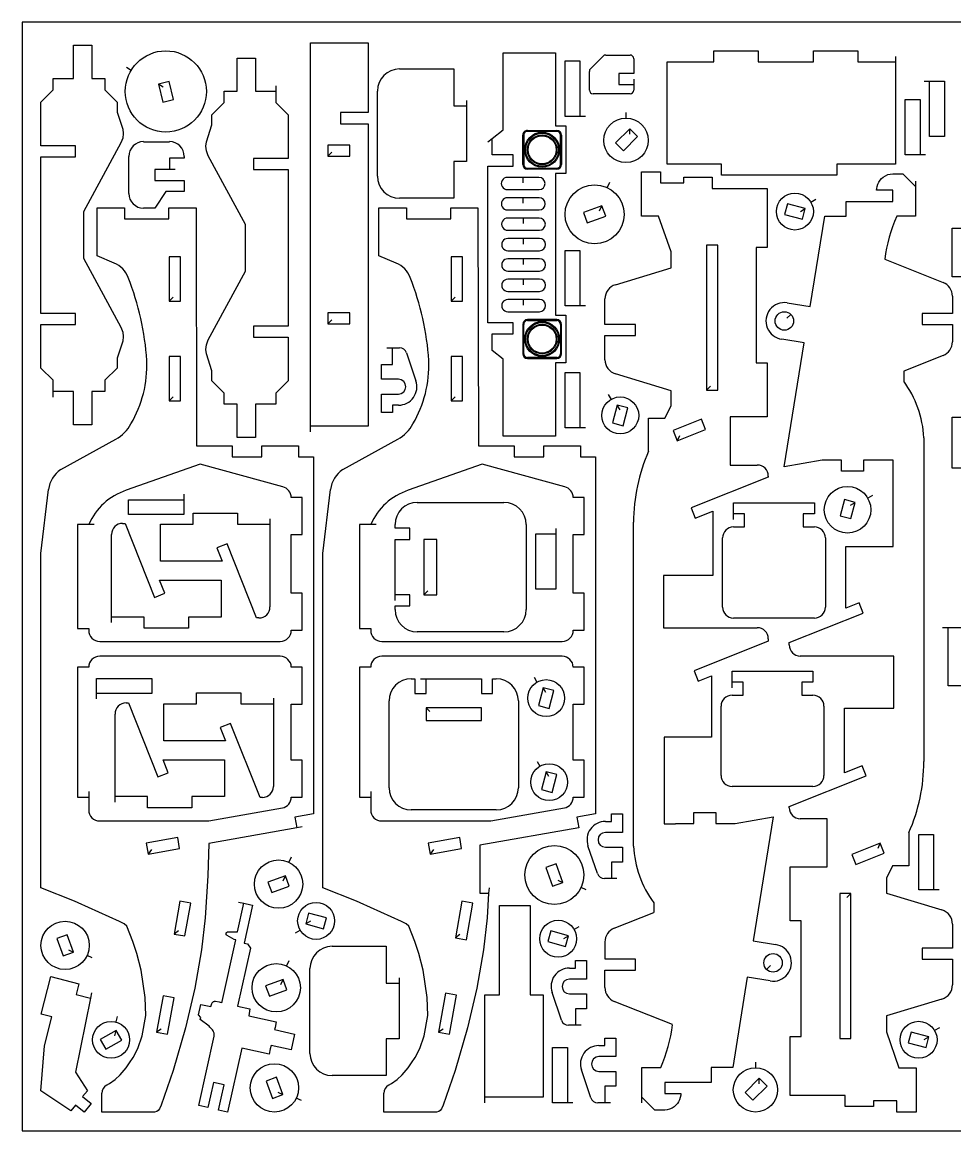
# Model space of a CAD drawing. Extents: x 0 to 667, y 0 to 500.
# Drawn here: x 0 to 420.8, y 0 to 500 of the extents above; entities that cross this region are included whole.
import ezdxf

# ---------------------------------------------------------------- set-up
doc = ezdxf.new("R2010")
doc.units = 0
doc.header["$MEASUREMENT"] = 0
for name, color, linetype in [('01', 5, 'Continuous'), ('02', 1, 'Continuous'), ('DEFAULT', 7, 'Continuous')]:
    doc.layers.add(name, color=color, linetype=linetype)

msp = doc.modelspace()

# ---------------------------------------------------------------- linework, layer by layer
msp.add_line((284.98, 102.89), (284.98, 98.47))
at = {"layer": '01'}
msp.add_lwpolyline([(0, 0), (666.64, 0), (666.64, 499.98), (0, 499.98)], close=True, dxfattribs=at)
at = {"layer": '02'}
for p, q in [((228.01, 451.19), (241.24, 451.19)), ((241.24, 450.75), (228.01, 450.75)), ((225.86, 435.81), (225.86, 449.05)), ((226.3, 449.05), (226.3, 435.81)), ((242.94, 435.81), (242.94, 449.05)), ((243.38, 449.05), (243.38, 435.81)), ((228, 434.1), (241.24, 434.1)), ((241.24, 433.67), (228, 433.67)), ((241.24, 365.85), (228, 365.85)), ((228, 365.41), (241.24, 365.41)), ((225.86, 363.7), (225.86, 350.47)), ((226.3, 350.47), (226.3, 363.7)), ((242.94, 363.7), (242.94, 350.47)), ((243.38, 350.47), (243.38, 363.7)), ((241.24, 348.76), (228.01, 348.76)), ((228.01, 348.32), (241.24, 348.33))]:
    msp.add_line(p, q, dxfattribs=at)
for centre, radius in [((234.62, 442.43), 7.89), ((234.62, 442.43), 7.45), ((234.62, 442.43), 6.7), ((234.62, 442.43), 6.33), ((234.62, 357.08), 7.89), ((234.62, 357.08), 7.45), ((234.62, 357.08), 6.7), ((234.62, 357.08), 6.33)]:
    msp.add_circle(centre, radius, dxfattribs=at)
for centre, radius, start, end in [((228.01, 449.05), 2.14, 89.9949, 179.9949), ((228.01, 449.05), 1.71, 89.9949, 179.9949), ((241.24, 449.04), 2.14, 0.0857, 89.9926), ((241.24, 449.04), 1.71, 0.0857, 89.9926), ((228, 435.81), 2.14, 180, 270), ((228, 435.81), 1.71, 180, 270), ((241.24, 435.81), 2.14, 270, 0), ((241.24, 435.81), 1.71, 270, 0), ((228, 363.7), 2.14, 90, 180), ((228, 363.7), 1.71, 90, 180), ((241.24, 363.7), 2.14, 360, 90), ((241.24, 363.7), 1.71, 0, 90), ((228.01, 350.47), 2.14, 180.0051, 270.0051), ((228.01, 350.47), 1.71, 180.0051, 270.0051), ((241.24, 350.47), 2.14, 270.0074, 359.9143), ((241.24, 350.47), 1.71, 270.0074, 359.9143)]:
    msp.add_arc(centre, radius, start, end, dxfattribs=at)
at = {"layer": 'DEFAULT'}
for p, q in [((130.13, 317.8), (130.13, 490.71)), ((130.13, 490.71), (156.12, 490.71)), ((156.12, 490.71), (156.12, 459.2)), ((23.17, 474.55), (23.17, 489.54)), ((23.17, 489.54), (31.5, 489.54)), ((31.5, 489.54), (31.5, 474.55)), ((217.04, 451.49), (217.04, 486.21)), ((217.04, 486.21), (240.64, 486.21)), ((240.64, 486.21), (240.64, 453.16)), ((263.29, 485.16), (274.27, 485.16)), ((312.15, 482.05), (312.15, 487.05)), ((312.15, 487.05), (332.15, 487.05)), ((332.15, 487.05), (332.15, 482.05)), ((357.12, 482.05), (357.12, 487.05)), ((357.12, 487.05), (377.11, 487.05)), ((377.11, 487.05), (377.11, 482.05)), ((97, 468.8), (97, 483.8)), ((97, 483.8), (105.33, 483.8)), ((105.33, 483.8), (105.33, 468.8)), ((244.96, 457.47), (244.96, 482.47)), ((244.96, 482.47), (251.62, 482.47)), ((251.62, 482.47), (251.62, 457.47)), ((256.43, 478.98), (262.11, 484.67)), ((275.94, 483.49), (275.94, 476.83)), ((291.06, 435.92), (291.06, 482.05)), ((291.06, 482.05), (312.15, 482.05)), ((332.15, 482.05), (357.12, 482.05)), ((377.11, 482.05), (394.13, 482.05)), ((394.13, 484.55), (394.13, 482.05)), ((394.13, 482.05), (394.13, 435.92)), ((47.05, 479.62), (49.19, 478.31)), ((170.28, 478.89), (194.71, 478.89)), ((194.71, 478.89), (194.71, 462.22)), ((255.94, 469.33), (255.94, 477.8)), ((275.94, 476.83), (269.27, 476.83)), ((269.27, 476.83), (269.27, 471.83)), ((14, 469.45), (14, 474.55)), ((14, 474.55), (23.17, 474.55)), ((31.5, 474.55), (37.33, 474.55)), ((37.33, 474.55), (37.33, 469.45)), ((66.32, 473.2), (61.45, 472.03)), ((63.59, 470.73), (61.45, 472.03)), ((61.45, 472.03), (63.4, 463.93)), ((68.26, 465.1), (66.32, 473.2)), ((114.5, 471.3), (114.5, 468.8)), ((269.27, 471.83), (275.94, 471.83)), ((275.94, 474.33), (275.94, 471.83)), ((275.94, 471.83), (275.94, 469.33)), ((406.93, 473.38), (409.43, 473.38)), ((409.43, 473.38), (416.1, 473.38)), ((409.43, 448.38), (409.43, 473.38)), ((416.1, 473.38), (416.1, 448.38)), ((8.48, 463.93), (14, 469.45)), ((37.33, 469.45), (42.85, 463.93)), ((63.4, 463.93), (68.26, 465.1)), ((91.17, 463.71), (91.17, 468.8)), ((91.17, 468.8), (97, 468.8)), ((105.33, 468.8), (114.5, 468.8)), ((114.5, 468.8), (114.5, 463.71)), ((160.28, 430.56), (160.28, 468.89)), ((274.27, 467.66), (257.61, 467.66)), ((398.45, 440.11), (398.45, 465.11)), ((398.45, 465.11), (405.12, 465.11)), ((405.12, 465.11), (405.12, 440.11)), ((8.48, 444.27), (8.48, 463.93)), ((42.85, 463.93), (42.85, 459.41)), ((85.65, 458.19), (91.17, 463.71)), ((114.5, 463.71), (120.02, 458.19)), ((194.71, 462.22), (200.54, 462.22)), ((200.54, 464.72), (200.54, 462.22)), ((200.54, 462.22), (200.54, 437.22)), ((42.85, 459.41), (45.39, 451.74)), ((85.65, 453.67), (85.65, 458.19)), ((120.02, 458.19), (120.02, 438.53)), ((156.12, 459.2), (143.62, 459.2)), ((143.62, 459.2), (143.62, 454.2)), ((251.62, 457.47), (244.96, 457.47)), ((254.12, 457.47), (251.62, 457.47)), ((272.46, 459.18), (272.46, 456.68)), ((45.39, 451.74), (45.61, 449.75)), ((83.11, 445.99), (85.65, 453.67)), ((143.62, 454.2), (156.12, 454.2)), ((156.12, 454.2), (156.12, 317.8)), ((212.14, 447.58), (217.04, 451.49)), ((240.64, 453.16), (245.35, 453.16)), ((245.35, 453.16), (245.35, 431.7)), ((274.14, 451.9), (267.74, 445.5)), ((274.14, 449.4), (274.14, 451.9)), ((277.68, 448.36), (274.14, 451.9)), ((44.53, 445.49), (27.75, 414.44)), ((45.38, 447.74), (44.53, 445.49)), ((45.61, 449.75), (45.38, 447.74)), ((54.8, 446.09), (66.47, 446.09)), ((82.89, 444.01), (83.11, 445.99)), ((210.18, 446.02), (212.14, 447.58)), ((212.14, 440.09), (212.14, 447.58)), ((267.74, 445.5), (271.28, 441.97)), ((271.28, 441.97), (277.68, 448.36)), ((416.1, 448.38), (409.43, 448.38)), ((24.07, 444.27), (8.48, 444.27)), ((24.07, 439.27), (24.07, 444.27)), ((83.12, 441.99), (82.89, 444.01)), ((83.97, 439.75), (83.12, 441.99)), ((147.89, 444.55), (137.89, 444.55)), ((137.89, 444.55), (137.89, 439.55)), ((139.66, 441.32), (137.89, 439.55)), ((147.89, 439.55), (147.89, 444.55)), ((221.59, 440.09), (212.14, 440.09)), ((221.62, 435.09), (221.59, 440.09)), ((405.12, 440.11), (398.45, 440.11)), ((407.62, 440.11), (405.12, 440.11)), ((8.48, 368.65), (8.48, 439.27)), ((8.48, 439.27), (24.07, 439.27)), ((48.13, 422.76), (48.13, 439.43)), ((73.13, 438.59), (66.47, 438.59)), ((66.47, 438.59), (66.47, 433.59)), ((73.13, 439.43), (73.13, 438.59)), ((100.75, 408.7), (83.97, 439.75)), ((120.02, 438.53), (104.43, 438.53)), ((104.43, 438.53), (104.43, 433.53)), ((137.89, 439.55), (147.89, 439.55)), ((200.54, 437.22), (194.71, 437.22)), ((194.71, 437.22), (194.71, 420.56)), ((210.11, 364.42), (210.11, 435.09)), ((210.11, 435.09), (221.62, 435.09)), ((315.48, 435.92), (291.06, 435.92)), ((315.48, 430.92), (315.48, 435.92)), ((394.13, 435.92), (367.54, 435.92)), ((367.54, 435.92), (367.54, 430.92)), ((66.47, 433.59), (59.8, 433.59)), ((59.8, 433.59), (59.8, 428.59)), ((68.97, 433.59), (66.47, 433.59)), ((104.43, 433.53), (120.02, 433.53)), ((120.02, 433.53), (120.02, 362.91)), ((245.35, 431.7), (240.64, 431.7)), ((240.64, 431.7), (240.64, 367.81)), ((279.39, 412.52), (279.39, 432.51)), ((279.39, 432.51), (287.99, 432.51)), ((287.99, 432.51), (287.99, 427.51)), ((298.58, 427.51), (298.58, 430.01)), ((298.58, 430.01), (311.37, 430.01)), ((311.37, 430.01), (311.37, 425.01)), ((367.54, 430.92), (315.48, 430.92)), ((387.72, 429.43), (388.55, 430.14)), ((388.55, 430.14), (389.51, 430.75)), ((389.51, 430.75), (390.67, 431.24)), ((390.67, 431.24), (391.7, 431.49)), ((391.7, 431.49), (392.8, 431.6)), ((392.8, 431.6), (397.31, 431.6)), ((397.31, 431.6), (403.07, 425.85)), ((59.8, 428.59), (73.13, 428.59)), ((73.13, 428.59), (73.13, 423.6)), ((226.05, 429.96), (218.92, 429.96)), ((226.05, 427.46), (226.05, 429.96)), ((233.18, 429.96), (226.05, 429.96)), ((264.98, 427.66), (263.92, 425.39)), ((287.99, 427.51), (298.58, 427.51)), ((311.37, 425.01), (336.2, 425.01)), ((336.2, 425.01), (336.2, 398.42)), ((385.54, 424.18), (385.59, 424.98)), ((385.59, 424.98), (385.76, 425.94)), ((385.76, 425.94), (386.08, 426.95)), ((386.08, 426.95), (386.54, 427.86)), ((386.54, 427.86), (387.07, 428.69)), ((387.07, 428.69), (387.72, 429.43)), ((403.07, 428.35), (403.07, 425.85)), ((403.07, 425.85), (403.07, 412.44)), ((64.8, 423.6), (59.8, 416.1)), ((73.13, 423.6), (64.8, 423.6)), ((194.71, 420.56), (170.28, 420.56)), ((218.97, 424.46), (233.23, 424.46)), ((226.12, 420.82), (218.99, 420.82)), ((226.12, 418.32), (226.12, 420.82)), ((233.25, 420.82), (226.12, 420.82)), ((392.8, 424.18), (385.54, 424.18)), ((392.8, 419.18), (392.8, 424.18)), ((33.77, 394.58), (33.77, 416.24)), ((33.77, 416.24), (46.11, 416.24)), ((46.11, 416.24), (46.11, 411.24)), ((59.8, 416.1), (54.8, 416.1)), ((66.11, 411.24), (66.11, 416.24)), ((66.11, 416.24), (78.44, 416.24)), ((78.44, 416.24), (78.68, 308.98)), ((161.01, 394.58), (161.01, 416.24)), ((161.01, 416.24), (173.35, 416.24)), ((173.35, 416.24), (173.35, 411.24)), ((193.35, 411.24), (193.35, 416.24)), ((193.35, 416.24), (205.68, 416.24)), ((205.68, 416.24), (205.93, 308.98)), ((219.03, 415.32), (233.3, 415.32)), ((261.61, 417.18), (253.24, 414.13)), ((260.56, 414.92), (261.61, 417.18)), ((263.32, 412.48), (261.61, 417.18)), ((345.31, 418.06), (344.02, 413.23)), ((353.36, 415.9), (345.31, 418.06)), ((351.19, 414.65), (353.36, 415.9)), ((352.07, 411.07), (353.36, 415.9)), ((358.07, 419.98), (355.9, 418.73)), ((371.85, 412.44), (371.84, 419.18)), ((371.84, 419.18), (372.68, 419.18)), ((372.68, 419.18), (392.8, 419.18)), ((27.75, 414.44), (27.73, 403.96)), ((46.11, 411.24), (66.11, 411.24)), ((173.35, 411.24), (193.35, 411.24)), ((226.19, 411.65), (219.06, 411.65)), ((226.19, 409.15), (226.19, 411.65)), ((233.32, 411.65), (226.19, 411.65)), ((253.24, 414.13), (254.95, 409.44)), ((254.95, 409.44), (263.32, 412.48)), ((287.14, 412.52), (279.39, 412.52)), ((292.78, 396.39), (287.14, 412.52)), ((344.02, 413.23), (352.07, 411.07)), ((355.53, 371.76), (362.11, 412.44)), ((362.11, 412.44), (371.85, 412.44)), ((403.07, 412.44), (394.61, 412.44)), ((100.77, 398.22), (100.75, 408.7)), ((219.1, 406.15), (233.36, 406.15)), ((419.59, 385.15), (419.59, 407.12)), ((419.59, 407.12), (424.52, 407.12)), ((27.73, 403.96), (27.75, 393.49)), ((226.26, 402.43), (219.12, 402.43)), ((226.26, 399.93), (226.26, 402.43)), ((233.39, 402.43), (226.26, 402.43)), ((100.75, 387.74), (100.77, 398.22)), ((219.17, 396.93), (233.43, 396.93)), ((244.96, 371.98), (244.96, 396.98)), ((244.96, 396.98), (251.62, 396.98)), ((251.62, 396.98), (251.62, 371.98)), ((292.78, 389.2), (292.78, 396.39)), ((313.84, 399.43), (308.84, 399.43)), ((308.84, 399.43), (308.84, 334.04)), ((313.84, 334.04), (313.84, 399.43)), ((336.2, 398.42), (331.2, 398.42)), ((331.2, 398.42), (331.2, 346.36)), ((27.75, 393.49), (44.53, 362.43)), ((41.52, 391.28), (33.77, 394.58)), ((71.39, 394.22), (66.39, 394.22)), ((66.39, 394.22), (66.39, 374.23)), ((71.39, 374.23), (71.39, 394.22)), ((168.76, 391.28), (161.01, 394.58)), ((198.63, 394.22), (193.63, 394.22)), ((193.63, 394.22), (193.63, 374.23)), ((198.63, 374.23), (198.63, 394.22)), ((226.26, 393.26), (219.12, 393.26)), ((226.26, 390.76), (226.26, 393.26)), ((233.39, 393.26), (226.26, 393.26)), ((389.23, 393.12), (415.56, 382.61)), ((83.97, 356.69), (100.75, 387.74)), ((219.17, 387.76), (233.43, 387.76)), ((267.7, 381.58), (292.78, 389.2)), ((424.52, 385.15), (419.59, 385.15)), ((226.26, 384.08), (219.12, 384.08)), ((226.26, 381.58), (226.26, 384.08)), ((233.39, 384.08), (226.26, 384.08)), ((68.16, 375.99), (66.39, 374.23)), ((195.4, 375.99), (193.63, 374.23)), ((219.17, 378.58), (233.43, 378.58)), ((262.97, 363.64), (262.97, 375.2)), ((419.76, 376.42), (419.76, 368.62)), ((66.39, 374.23), (71.39, 374.23)), ((193.63, 374.23), (198.63, 374.23)), ((226.26, 374.91), (219.12, 374.91)), ((226.26, 372.41), (226.26, 374.91)), ((233.39, 374.91), (226.26, 374.91)), ((251.62, 371.98), (244.96, 371.98)), ((254.12, 371.98), (251.62, 371.98)), ((345.21, 373.43), (355.53, 371.76)), ((24.07, 368.65), (8.48, 368.65)), ((24.07, 363.65), (24.07, 368.65)), ((147.89, 368.96), (137.89, 368.96)), ((137.89, 368.96), (137.89, 363.96)), ((139.66, 365.73), (137.89, 363.96)), ((147.89, 363.96), (147.89, 368.96)), ((219.17, 369.41), (233.43, 369.41)), ((240.64, 367.81), (245.35, 367.81)), ((245.35, 367.81), (245.35, 346.36)), ((345.09, 366.42), (346.85, 368.18)), ((419.76, 368.62), (406.02, 368.62)), ((406.02, 368.62), (406.02, 363.62)), ((8.48, 343.99), (8.48, 363.65)), ((8.48, 363.65), (24.07, 363.65)), ((44.53, 362.43), (45.38, 360.19)), ((45.38, 360.19), (45.61, 358.17)), ((120.02, 362.91), (104.43, 362.91)), ((104.43, 362.91), (104.43, 357.91)), ((137.89, 363.96), (147.89, 363.96)), ((221.62, 364.42), (210.11, 364.42)), ((221.59, 359.42), (221.62, 364.42)), ((276.71, 363.64), (262.97, 363.64)), ((276.71, 358.64), (276.71, 363.64)), ((406.02, 363.62), (419.74, 363.62)), ((419.74, 363.62), (419.74, 355.82)), ((45.39, 356.19), (42.85, 348.52)), ((45.61, 358.17), (45.39, 356.19)), ((83.12, 354.45), (83.97, 356.69)), ((104.43, 357.91), (120.02, 357.91)), ((120.02, 357.91), (120.02, 338.25)), ((212.14, 351.93), (212.14, 359.42)), ((212.14, 359.42), (221.59, 359.42)), ((262.97, 347.77), (262.97, 358.64)), ((262.97, 358.64), (276.71, 358.64)), ((352.87, 355.39), (342.82, 357.02)), ((343.8, 299.38), (352.87, 355.39)), ((82.89, 352.43), (83.12, 354.45)), ((83.11, 350.44), (82.89, 352.43)), ((85.65, 342.77), (83.11, 350.44)), ((164.59, 353.08), (167.09, 353.08)), ((167.09, 353.08), (170.25, 353.08)), ((167.09, 345.58), (167.09, 353.08)), ((173.41, 350.8), (177.68, 338.26)), ((217.04, 348.02), (212.14, 351.93)), ((42.85, 348.52), (42.85, 343.99)), ((71.39, 349.26), (66.39, 349.26)), ((66.39, 349.26), (66.39, 329.26)), ((71.39, 329.26), (71.39, 349.26)), ((162.09, 338.91), (162.09, 345.58)), ((162.09, 345.58), (167.09, 345.58)), ((198.63, 349.26), (193.63, 349.26)), ((193.63, 349.26), (193.63, 329.26)), ((198.63, 329.26), (198.63, 349.26)), ((217.04, 313.3), (217.04, 348.02)), ((245.35, 346.36), (240.64, 346.36)), ((240.64, 346.36), (240.64, 313.3)), ((331.2, 346.36), (336.2, 346.36)), ((336.2, 346.36), (336.2, 321.94)), ((415.55, 349.63), (397.75, 342.52)), ((14, 338.47), (8.48, 343.99)), ((42.85, 343.99), (37.33, 338.47)), ((85.65, 338.25), (85.65, 342.77)), ((244.96, 317.04), (244.96, 342.04)), ((244.96, 342.04), (251.62, 342.04)), ((251.62, 342.04), (251.62, 317.04)), ((292.78, 333.77), (267.7, 341.39)), ((397.75, 342.52), (397.75, 338.16)), ((14, 333.38), (14, 338.47)), ((37.33, 338.47), (37.33, 333.38)), ((91.17, 332.73), (85.65, 338.25)), ((120.02, 338.25), (114.5, 332.73)), ((169.79, 338.91), (162.09, 338.91)), ((310.6, 335.81), (308.84, 334.04)), ((14, 330.88), (14, 333.38)), ((23.17, 333.38), (14, 333.38)), ((23.17, 318.38), (23.17, 333.38)), ((37.33, 333.38), (31.5, 333.38)), ((31.5, 333.38), (31.5, 318.38)), ((68.16, 331.03), (66.39, 329.26)), ((91.17, 327.64), (91.17, 332.73)), ((114.5, 332.73), (114.5, 327.64)), ((162.09, 323.91), (162.09, 332.24)), ((162.09, 332.24), (169.79, 332.24)), ((195.4, 331.03), (193.63, 329.26)), ((264.45, 332.02), (265.7, 329.86)), ((292.78, 327.02), (292.78, 333.77)), ((308.84, 334.04), (313.84, 334.04)), ((66.39, 329.26), (71.39, 329.26)), ((97, 327.64), (91.17, 327.64)), ((97, 312.64), (97, 327.64)), ((114.5, 327.64), (105.33, 327.64)), ((105.33, 327.64), (105.33, 312.64)), ((169.79, 327.24), (167.09, 327.24)), ((167.09, 327.24), (167.09, 323.91)), ((193.63, 329.26), (198.63, 329.26)), ((268.53, 327.31), (266.38, 319.26)), ((269.78, 325.15), (268.53, 327.31)), ((273.36, 326.02), (268.53, 327.31)), ((271.21, 317.97), (273.36, 326.02)), ((289.98, 321.42), (292.78, 327.02)), ((167.09, 323.91), (162.09, 323.91)), ((282.64, 306.52), (282.64, 321.42)), ((282.64, 321.42), (289.98, 321.42)), ((306.54, 320.95), (293.72, 315.85)), ((308.39, 316.3), (306.54, 320.95)), ((336.2, 321.94), (319.44, 321.94)), ((319.44, 321.94), (319.44, 300.27)), ((419.59, 298.92), (419.59, 321.81)), ((419.59, 321.81), (424.52, 321.81)), ((31.5, 318.38), (23.17, 318.38)), ((130.13, 315.3), (130.13, 317.8)), ((156.12, 317.8), (130.13, 317.8)), ((251.62, 317.04), (244.96, 317.04)), ((254.12, 317.04), (251.62, 317.04)), ((266.38, 319.26), (271.21, 317.97)), ((293.72, 315.85), (295.57, 311.2)), ((295.57, 311.2), (308.39, 316.3)), ((17.41, 298.22), (42.32, 311.93)), ((105.33, 312.64), (97, 312.64)), ((144.65, 298.22), (169.56, 311.93)), ((240.64, 313.3), (217.04, 313.3)), ((296.55, 313.5), (295.57, 311.2)), ((406.86, 312.55), (406.86, 166.55)), ((78.68, 308.98), (80.35, 308.99)), ((80.35, 308.99), (94.74, 308.99)), ((94.74, 308.99), (94.74, 303.99)), ((108.08, 303.99), (108.08, 308.99)), ((108.08, 308.99), (124.74, 308.99)), ((124.74, 308.99), (124.74, 303.99)), ((205.93, 308.98), (207.59, 308.99)), ((207.59, 308.99), (221.99, 308.99)), ((221.99, 308.99), (221.99, 303.99)), ((235.32, 303.99), (235.32, 308.99)), ((235.32, 308.99), (251.99, 308.99)), ((251.99, 308.99), (251.99, 303.99)), ((80.35, 300.65), (46.93, 288.89)), ((117.55, 290.42), (80.35, 300.65)), ((94.74, 303.99), (108.08, 303.99)), ((124.74, 303.99), (131.41, 303.99)), ((131.41, 303.99), (131.41, 143)), ((207.59, 300.65), (174.17, 288.89)), ((244.79, 290.42), (207.59, 300.65)), ((221.99, 303.99), (235.32, 303.99)), ((251.99, 303.99), (258.65, 303.99)), ((258.65, 303.99), (258.65, 143)), ((319.44, 300.27), (331.65, 300.27)), ((360.96, 302.42), (343.8, 299.38)), ((369.68, 302.42), (360.96, 302.42)), ((369.68, 297.42), (369.68, 302.42)), ((388.01, 302.42), (379.68, 302.42)), ((379.68, 302.42), (379.68, 297.42)), ((393.01, 302.51), (388.01, 302.51)), ((388.01, 302.51), (388.01, 302.42)), ((393.01, 263.53), (393.01, 302.51)), ((336.65, 295.27), (336.65, 294.8)), ((379.68, 297.42), (369.68, 297.42)), ((424.52, 298.92), (419.59, 298.92)), ((336.65, 294.8), (301.89, 280.97)), ((8.48, 260.31), (11.95, 289.21)), ((72.91, 287.07), (72.91, 284.57)), ((126.41, 285.55), (121.41, 285.55)), ((126.41, 268.88), (126.41, 285.55)), ((135.72, 260.31), (139.19, 289.21)), ((253.65, 285.55), (248.65, 285.55)), ((253.65, 268.88), (253.65, 285.55)), ((383.69, 286.58), (381.52, 285.33)), ((47.91, 277.91), (47.91, 284.57)), ((47.91, 284.57), (72.91, 284.57)), ((72.91, 284.57), (72.91, 277.91)), ((178.24, 283.38), (217.4, 283.38)), ((301.89, 280.97), (303.73, 276.33)), ((320.99, 278.2), (320.99, 283.2)), ((320.99, 283.2), (357.44, 283.2)), ((357.44, 283.2), (357.44, 278.2)), ((371.07, 284.66), (369.13, 277.42)), ((375.9, 283.37), (371.07, 284.66)), ((373.73, 282.12), (375.9, 283.37)), ((373.96, 276.13), (375.9, 283.37)), ((72.91, 277.91), (47.91, 277.91)), ((77.12, 273.54), (77.12, 278.54)), ((77.12, 278.54), (97.12, 278.54)), ((97.12, 278.54), (97.12, 273.54)), ((111.82, 276.04), (111.82, 273.54)), ((303.73, 276.33), (311.67, 279.49)), ((311.67, 279.49), (311.67, 250.42)), ((320.99, 275.7), (320.99, 278.2)), ((325.99, 278.2), (320.99, 278.2)), ((325.99, 272.36), (325.99, 278.2)), ((357.44, 278.2), (352.44, 278.2)), ((352.44, 278.2), (352.44, 272.36)), ((369.13, 277.42), (373.96, 276.13)), ((30.02, 273.49), (25.02, 273.49)), ((25.02, 273.49), (25.02, 226.57)), ((32.52, 273.49), (30.02, 273.49)), ((45.33, 273.96), (46.41, 273.96)), ((46.41, 273.96), (59.7, 240.55)), ((62.41, 256.91), (62.41, 273.54)), ((62.41, 273.54), (77.12, 273.54)), ((97.12, 273.54), (111.82, 273.54)), ((111.82, 273.54), (111.82, 236.29)), ((157.26, 273.49), (152.26, 273.49)), ((152.26, 273.49), (152.26, 226.57)), ((159.76, 273.49), (157.26, 273.49)), ((168.24, 271.72), (168.24, 273.38)), ((174.91, 271.72), (168.24, 271.72)), ((174.91, 266.72), (174.91, 271.72)), ((227.4, 273.38), (227.4, 235.05)), ((240.77, 271.71), (240.77, 269.21)), ((275.86, 128.44), (275.86, 274.45)), ((320.99, 272.36), (325.99, 272.36)), ((352.44, 272.36), (357.44, 272.36)), ((40.33, 231.71), (40.33, 268.96)), ((121.41, 242.4), (121.41, 268.88)), ((121.41, 268.88), (126.41, 268.88)), ((168.24, 241.72), (168.24, 266.72)), ((168.24, 266.72), (174.91, 266.72)), ((187.14, 266.72), (181.31, 266.72)), ((181.31, 266.72), (181.31, 241.72)), ((187.14, 241.72), (187.14, 266.72)), ((231.72, 244.22), (231.72, 269.21)), ((231.72, 269.21), (240.77, 269.21)), ((240.77, 269.21), (240.77, 244.22)), ((248.65, 242.4), (248.65, 268.88)), ((248.65, 268.88), (253.65, 268.88)), ((315.99, 236.19), (315.99, 267.36)), ((362.44, 267.36), (362.44, 236.19)), ((8.48, 109.61), (8.48, 260.31)), ((92.45, 264.7), (87.8, 262.86)), ((87.8, 262.86), (90.17, 256.91)), ((105.74, 231.29), (92.45, 264.7)), ((135.72, 109.61), (135.72, 260.31)), ((371.69, 235.77), (371.69, 263.53)), ((371.69, 263.53), (393.01, 263.53)), ((90.17, 256.91), (62.41, 256.91)), ((311.67, 250.42), (289.4, 250.42)), ((289.4, 250.42), (289.4, 226.87)), ((64.35, 242.4), (61.98, 248.34)), ((61.98, 248.34), (89.74, 248.34)), ((89.74, 248.34), (89.74, 231.71)), ((59.7, 240.55), (64.35, 242.4)), ((126.41, 242.4), (121.41, 242.4)), ((126.41, 225.74), (126.41, 242.4)), ((168.24, 239.22), (168.24, 241.72)), ((174.91, 241.72), (168.24, 241.72)), ((174.91, 236.72), (174.91, 241.72)), ((183.08, 243.49), (181.31, 241.72)), ((181.31, 241.72), (187.14, 241.72)), ((240.77, 244.22), (231.72, 244.22)), ((253.65, 242.4), (248.65, 242.4)), ((253.65, 225.74), (253.65, 242.4)), ((168.24, 235.05), (168.24, 236.72)), ((168.24, 236.72), (174.91, 236.72)), ((377.64, 238.14), (371.69, 235.77)), ((379.49, 233.5), (377.64, 238.14)), ((40.33, 229.21), (40.33, 231.71)), ((55.03, 231.71), (40.33, 231.71)), ((55.03, 226.71), (55.03, 231.71)), ((89.74, 231.71), (75.03, 231.71)), ((75.03, 231.71), (75.03, 226.71)), ((106.82, 231.29), (105.74, 231.29)), ((357.44, 231.19), (320.99, 231.19)), ((346.08, 220.2), (379.49, 233.5)), ((25.02, 226.57), (30.02, 226.57)), ((30.02, 226.57), (30.02, 225.74)), ((75.03, 226.71), (55.03, 226.71)), ((121.41, 225.74), (126.41, 225.74)), ((152.26, 226.57), (157.26, 226.57)), ((157.26, 226.57), (157.26, 225.74)), ((217.4, 225.05), (178.24, 225.05)), ((248.65, 225.74), (253.65, 225.74)), ((289.4, 226.87), (331.65, 226.87)), ((415.34, 227), (417.84, 227)), ((417.84, 227), (464, 227)), ((417.84, 200.7), (417.84, 227)), ((35.02, 220.74), (116.41, 220.74)), ((162.26, 220.74), (243.65, 220.74)), ((336.65, 220.8), (303.24, 207.5)), ((336.65, 221.87), (336.65, 220.8)), ((346.08, 219.12), (346.08, 220.2)), ((116.41, 214.07), (35.02, 214.07)), ((243.65, 214.07), (162.26, 214.07)), ((393.33, 214.12), (351.08, 214.12)), ((393.33, 190.58), (393.33, 214.12)), ((30.02, 209.07), (25.02, 209.07)), ((25.02, 209.07), (25.02, 150.54)), ((126.41, 209.09), (121.41, 209.09)), ((126.41, 192.43), (126.41, 209.09)), ((157.26, 209.07), (152.26, 209.07)), ((152.26, 209.07), (152.26, 150.54)), ((253.65, 209.09), (248.65, 209.09)), ((253.65, 192.43), (253.65, 209.09)), ((303.24, 207.5), (305.09, 202.86)), ((305.09, 202.86), (311.03, 205.22)), ((311.03, 205.22), (311.03, 177.47)), ((320.35, 202.32), (320.35, 207.32)), ((320.35, 207.32), (356.8, 207.32)), ((356.8, 207.32), (356.8, 202.32)), ((33.49, 197.29), (33.49, 203.96)), ((33.49, 203.96), (58.48, 203.96)), ((58.48, 203.96), (58.48, 197.29)), ((175.58, 203.88), (177.24, 203.88)), ((177.24, 203.88), (177.24, 197.21)), ((179.74, 203.88), (182.24, 203.88)), ((182.24, 203.88), (207.24, 203.88)), ((182.24, 197.21), (182.24, 203.88)), ((207.24, 203.88), (207.24, 197.21)), ((212.24, 197.21), (212.24, 203.88)), ((212.24, 203.88), (213.91, 203.88)), ((231.01, 204.52), (232.26, 202.35)), ((320.35, 199.82), (320.35, 202.32)), ((325.35, 202.32), (320.35, 202.32)), ((325.35, 196.49), (325.35, 202.32)), ((356.8, 202.32), (351.8, 202.32)), ((351.8, 202.32), (351.8, 196.49)), ((464, 200.7), (417.84, 200.7)), ((33.49, 194.79), (33.49, 197.29)), ((58.48, 197.29), (33.49, 197.29)), ((78.69, 192.56), (78.69, 197.56)), ((78.69, 197.56), (98.69, 197.56)), ((98.69, 197.56), (98.69, 192.56)), ((113.39, 195.06), (113.39, 192.56)), ((177.24, 197.21), (182.24, 197.21)), ((207.24, 197.21), (212.24, 197.21)), ((235.09, 199.81), (232.93, 191.76)), ((236.34, 197.64), (235.09, 199.81)), ((239.92, 198.51), (235.09, 199.81)), ((237.76, 190.46), (239.92, 198.51)), ((320.35, 196.49), (325.35, 196.49)), ((351.8, 196.49), (356.8, 196.49)), ((46.9, 192.98), (47.98, 192.98)), ((47.98, 192.98), (61.28, 159.57)), ((63.98, 175.93), (63.98, 192.56)), ((63.98, 192.56), (78.69, 192.56)), ((98.69, 192.56), (113.39, 192.56)), ((113.39, 192.56), (113.39, 155.31)), ((121.41, 167.2), (121.41, 192.43)), ((121.41, 192.43), (126.41, 192.43)), ((165.58, 154.71), (165.58, 193.88)), ((184.01, 189.04), (182.24, 190.81)), ((182.24, 190.81), (182.24, 184.98)), ((207.24, 190.81), (182.24, 190.81)), ((207.24, 184.98), (207.24, 190.81)), ((223.91, 193.88), (223.91, 154.71)), ((232.93, 191.76), (237.76, 190.46)), ((248.65, 167.2), (248.65, 192.43)), ((248.65, 192.43), (253.65, 192.43)), ((315.35, 160.32), (315.35, 191.49)), ((361.8, 191.49), (361.8, 160.32)), ((371.05, 161.51), (371.05, 190.58)), ((371.05, 190.58), (393.33, 190.58)), ((41.9, 150.73), (41.9, 187.98)), ((94.02, 183.72), (89.38, 181.87)), ((89.38, 181.87), (91.74, 175.93)), ((107.32, 150.31), (94.02, 183.72)), ((182.24, 184.98), (207.24, 184.98)), ((91.74, 175.93), (63.98, 175.93)), ((311.03, 177.47), (289.72, 177.47)), ((289.72, 177.47), (289.72, 138.48)), ((65.92, 161.41), (63.55, 167.36)), ((63.55, 167.36), (91.31, 167.36)), ((91.31, 167.36), (91.31, 150.73)), ((126.41, 167.2), (121.41, 167.2)), ((126.41, 150.53), (126.41, 167.2)), ((232.38, 166.63), (233.63, 164.47)), ((253.65, 167.2), (248.65, 167.2)), ((253.65, 150.53), (253.65, 167.2)), ((61.28, 159.57), (65.92, 161.41)), ((236.47, 161.92), (234.31, 153.87)), ((237.71, 159.76), (236.47, 161.92)), ((241.29, 160.63), (236.47, 161.92)), ((239.14, 152.58), (241.29, 160.63)), ((346.08, 146.19), (380.84, 160.03)), ((378.99, 164.67), (371.05, 161.51)), ((380.84, 160.03), (378.99, 164.67)), ((356.8, 155.32), (320.35, 155.32)), ((25.02, 150.54), (30.02, 150.54)), ((30.02, 153.04), (30.02, 150.54)), ((30.02, 150.54), (30.02, 144.75)), ((41.9, 148.23), (41.9, 150.73)), ((56.61, 150.73), (41.9, 150.73)), ((56.61, 145.73), (56.61, 150.73)), ((91.31, 150.73), (76.61, 150.73)), ((76.61, 150.73), (76.61, 145.73)), ((108.39, 150.31), (107.32, 150.31)), ((121.41, 150.53), (126.41, 150.53)), ((152.26, 150.54), (157.26, 150.54)), ((157.26, 153.04), (157.26, 150.54)), ((157.26, 150.54), (157.26, 144.75)), ((234.31, 153.87), (239.14, 152.58)), ((248.65, 150.53), (253.65, 150.53)), ((76.61, 145.73), (56.61, 145.73)), ((84.24, 139.75), (117.4, 145.63)), ((211.48, 139.75), (244.65, 145.63)), ((346.08, 145.73), (346.08, 146.19)), ((131.41, 143), (123.06, 141.52)), ((123.06, 141.52), (123.92, 136.68)), ((213.91, 144.71), (175.58, 144.71)), ((258.65, 143), (250.31, 141.52)), ((250.31, 141.52), (251.17, 136.68)), ((265.89, 139.56), (265.89, 142.89)), ((265.89, 142.89), (270.89, 142.89)), ((270.89, 142.89), (270.89, 134.56)), ((303.05, 138.57), (303.05, 143.57)), ((303.05, 143.57), (313.05, 143.57)), ((313.05, 143.57), (313.05, 138.57)), ((321.77, 138.57), (338.93, 141.62)), ((338.93, 141.62), (329.85, 85.61)), ((363.29, 140.73), (351.08, 140.73)), ((363.29, 119.06), (363.29, 140.73)), ((35.02, 139.75), (84.24, 139.75)), ((123.92, 136.68), (84.24, 129.64)), ((126.38, 137.11), (123.92, 136.68)), ((162.26, 139.75), (211.48, 139.75)), ((251.17, 136.68), (206.49, 128.76)), ((263.19, 139.56), (265.89, 139.56)), ((289.72, 138.48), (294.72, 138.48)), ((294.72, 138.48), (294.72, 138.57)), ((294.72, 138.57), (303.05, 138.57)), ((313.05, 138.57), (321.77, 138.57)), ((70.19, 132.21), (56.01, 129.69)), ((71.06, 127.31), (70.19, 132.21)), ((197.43, 132.21), (183.25, 129.69)), ((198.3, 127.31), (197.43, 132.21)), ((270.89, 134.56), (263.19, 134.56)), ((400.09, 134.48), (400.09, 119.57)), ((404.57, 108.7), (404.57, 133.7)), ((404.57, 133.7), (411.23, 133.7)), ((411.23, 133.7), (411.23, 108.7)), ((56.01, 129.69), (56.88, 124.79)), ((56.88, 124.79), (71.06, 127.31)), ((58.31, 126.84), (56.88, 124.79)), ((84.24, 129.64), (83.74, 114.97)), ((183.25, 129.69), (184.12, 124.79)), ((184.12, 124.79), (198.3, 127.31)), ((185.56, 126.84), (184.12, 124.79)), ((206.49, 128.76), (206.49, 107.14)), ((259.56, 116), (255.3, 128.54)), ((263.19, 127.89), (270.89, 127.89)), ((270.89, 127.89), (270.89, 121.22)), ((387.16, 129.8), (374.34, 124.69)), ((376.19, 120.05), (389.01, 125.15)), ((386.17, 127.5), (387.16, 129.8)), ((389.01, 125.15), (387.16, 129.8)), ((121.36, 123.42), (120.3, 121.16)), ((240.95, 120.42), (236.26, 118.71)), ((244, 112.05), (240.95, 120.42)), ((270.89, 121.22), (265.89, 121.22)), ((265.89, 121.22), (265.89, 113.73)), ((374.34, 124.69), (376.19, 120.05)), ((118.75, 115.05), (110.92, 112.2)), ((117.7, 112.78), (118.75, 115.05)), ((120.46, 110.35), (118.75, 115.05)), ((236.26, 118.71), (239.3, 110.34)), ((346.53, 94.64), (346.53, 119.06)), ((346.53, 119.06), (363.29, 119.06)), ((392.74, 119.57), (389.94, 113.97)), ((400.09, 119.57), (392.74, 119.57)), ((83.74, 114.97), (82.54, 96.06)), ((110.92, 112.2), (112.63, 107.5)), ((112.63, 107.5), (120.46, 110.35)), ((239.3, 110.34), (244, 112.05)), ((241.73, 113.11), (244, 112.05)), ((265.89, 113.73), (262.72, 113.73)), ((268.39, 113.73), (265.89, 113.73)), ((389.94, 113.97), (389.94, 107.23)), ((23.63, 103.5), (8.48, 109.61)), ((150.88, 103.5), (135.72, 109.61)), ((206.49, 107.14), (210.49, 107.14)), ((210.49, 107.14), (209.78, 96.06)), ((210.65, 109.64), (210.49, 107.14)), ((254.48, 108.69), (252.21, 109.74)), ((373.89, 106.96), (368.89, 106.96)), ((368.89, 106.96), (368.89, 41.57)), ((372.12, 105.19), (373.89, 106.96)), ((373.89, 41.57), (373.89, 106.96)), ((389.94, 107.23), (415.03, 99.61)), ((411.23, 108.7), (404.57, 108.7)), ((413.73, 108.7), (411.23, 108.7)), ((25.32, 102.86), (23.63, 103.5)), ((43.87, 94.41), (25.32, 102.86)), ((71.18, 103.52), (68.55, 88.75)), ((76.1, 102.65), (71.18, 103.52)), ((73.47, 87.88), (76.1, 102.65)), ((97.18, 89.75), (100.02, 102.6)), ((97.58, 103.13), (100.02, 102.6)), ((100.02, 102.6), (103.17, 101.9)), ((103.98, 101.72), (100.19, 84.63)), ((103.17, 101.9), (103.98, 101.72)), ((152.56, 102.86), (150.88, 103.5)), ((171.11, 94.41), (152.56, 102.86)), ((198.42, 103.52), (195.5, 87.08)), ((203.34, 102.65), (198.42, 103.52)), ((200.42, 86.2), (203.34, 102.65)), ((215.41, 61.29), (215.41, 101.62)), ((215.41, 101.62), (229.21, 101.62)), ((229.21, 101.62), (229.21, 61.29)), ((82.54, 96.06), (80.9, 81.58)), ((129.26, 98.16), (127.97, 93.33)), ((137.31, 96), (129.26, 98.16)), ((136.02, 91.17), (137.31, 96)), ((209.78, 96.06), (208.14, 81.58)), ((267.18, 91.37), (284.98, 98.47)), ((45.14, 93.82), (43.87, 94.41)), ((46.04, 93.33), (45.14, 93.82)), ((47.23, 92.37), (46.04, 93.33)), ((49.97, 85.41), (47.23, 92.37)), ((70.6, 90.18), (68.55, 88.75)), ((123.26, 89.25), (125.43, 90.5)), ((130.14, 94.58), (127.97, 93.33)), ((127.97, 93.33), (136.02, 91.17)), ((172.39, 93.82), (171.11, 94.41)), ((173.29, 93.33), (172.39, 93.82)), ((174.48, 92.37), (173.29, 93.33)), ((177.21, 85.41), (174.48, 92.37)), ((238.47, 90.14), (237.18, 85.31)), ((246.52, 87.98), (238.47, 90.14)), ((251.23, 92.06), (249.06, 90.81)), ((351.53, 94.64), (346.53, 94.64)), ((351.53, 42.58), (351.53, 94.64)), ((419.76, 93.23), (419.76, 82.36)), ((20.31, 88.4), (15.61, 86.69)), ((15.61, 86.69), (18.46, 78.86)), ((23.16, 80.57), (20.31, 88.4)), ((51.79, 79.95), (49.97, 85.41)), ((68.55, 88.75), (73.47, 87.88)), ((90.23, 58.36), (96.37, 86.07)), ((91.98, 88.88), (91.99, 88.95)), ((91.98, 88.81), (91.98, 88.88)), ((91.99, 88.75), (91.98, 88.81)), ((91.99, 88.95), (92, 89)), ((92, 88.68), (91.99, 88.75)), ((92, 89), (92.01, 89.02)), ((92.02, 88.62), (92, 88.68)), ((92.01, 89.02), (92.04, 89.12)), ((92.04, 88.55), (92.02, 88.62)), ((92.04, 89.12), (92.09, 89.22)), ((92.08, 88.48), (92.04, 88.55)), ((92.12, 88.42), (92.08, 88.48)), ((92.09, 89.22), (92.14, 89.3)), ((92.18, 88.35), (92.12, 88.42)), ((92.14, 89.3), (92.19, 89.38)), ((92.24, 88.28), (92.18, 88.35)), ((92.19, 89.38), (92.25, 89.45)), ((92.34, 88.19), (92.24, 88.28)), ((92.25, 89.45), (92.32, 89.51)), ((92.32, 89.51), (92.39, 89.56)), ((92.46, 88.1), (92.34, 88.19)), ((92.39, 89.56), (92.47, 89.61)), ((95.68, 86.22), (92.46, 88.1)), ((92.47, 89.61), (92.55, 89.66)), ((92.55, 89.66), (92.66, 89.7)), ((92.66, 89.7), (92.78, 89.74)), ((92.78, 89.74), (92.94, 89.77)), ((92.94, 89.77), (93.07, 89.78)), ((93.07, 89.78), (97.18, 89.75)), ((96.37, 86.07), (95.68, 86.22)), ((179.03, 79.95), (177.21, 85.41)), ((197.55, 88.51), (195.5, 87.08)), ((195.5, 87.08), (200.42, 86.2)), ((237.18, 85.31), (245.22, 83.15)), ((244.35, 86.73), (246.52, 87.98)), ((245.22, 83.15), (246.52, 87.98)), ((262.99, 77.38), (262.99, 85.17)), ((329.85, 85.61), (339.9, 83.98)), ((18.46, 78.86), (23.16, 80.57)), ((20.89, 81.62), (23.16, 80.57)), ((80.9, 81.58), (77.88, 64.38)), ((102.97, 82.31), (97.2, 56.24)), ((100.19, 84.63), (101.7, 84.3)), ((101.7, 84.3), (102.97, 82.31)), ((139.86, 83.21), (164.28, 83.21)), ((164.28, 83.21), (164.28, 66.54)), ((208.14, 81.58), (205.13, 64.38)), ((419.76, 82.36), (406.02, 82.36)), ((406.02, 82.36), (406.02, 77.36)), ((31.53, 77.96), (29.26, 79.02)), ((53.7, 72.51), (51.79, 79.95)), ((120.31, 76.68), (119.25, 74.41)), ((180.95, 72.51), (179.03, 79.95)), ((249.67, 73.41), (249.67, 76.75)), ((249.67, 76.75), (254.67, 76.75)), ((254.67, 76.75), (254.67, 68.41)), ((276.71, 77.38), (262.99, 77.38)), ((276.71, 72.38), (276.71, 77.38)), ((406.02, 77.36), (419.76, 77.36)), ((419.76, 77.36), (419.76, 65.8)), ((55.52, 60.07), (53.7, 72.51)), ((129.86, 34.88), (129.86, 73.21)), ((182.77, 60.07), (180.95, 72.51)), ((246.97, 73.41), (249.67, 73.41)), ((262.97, 64.58), (262.97, 72.38)), ((262.97, 72.38), (276.71, 72.38)), ((337.64, 74.58), (335.87, 72.81)), ((8.6, 52.64), (12.97, 69.57)), ((12.97, 69.57), (25.58, 66.31)), ((25.58, 66.31), (24.34, 61.48)), ((117.7, 68.3), (109.87, 65.45)), ((109.87, 65.45), (111.58, 60.75)), ((116.65, 66.04), (117.7, 68.3)), ((119.41, 63.6), (117.7, 68.3)), ((164.28, 66.54), (170.12, 66.54)), ((170.12, 69.04), (170.12, 66.54)), ((170.12, 66.54), (170.12, 41.55)), ((254.67, 68.41), (246.97, 68.41)), ((327.2, 69.24), (320.61, 28.56)), ((337.52, 67.57), (327.2, 69.24)), ((24.34, 61.48), (30.79, 59.81)), ((31.29, 62.27), (30.79, 59.81)), ((55.73, 51.97), (55.52, 60.07)), ((63.59, 60.88), (60.67, 44.45)), ((68.52, 60), (63.59, 60.88)), ((65.59, 43.58), (68.52, 60)), ((77.88, 64.38), (73.74, 46.43)), ((111.58, 60.75), (119.41, 63.6)), ((182.97, 51.97), (182.77, 60.07)), ((191.04, 62.03), (187.91, 44.45)), ((195.96, 61.15), (191.04, 62.03)), ((192.84, 43.58), (195.96, 61.15)), ((205.13, 64.38), (200.98, 46.43)), ((208.74, 15.13), (208.74, 61.29)), ((208.74, 61.29), (215.41, 61.29)), ((229.21, 61.29), (235.04, 61.29)), ((235.04, 61.29), (235.04, 15.13)), ((243.34, 49.86), (239.08, 62.4)), ((246.97, 61.75), (254.67, 61.75)), ((254.67, 61.75), (254.67, 55.08)), ((30.79, 59.81), (24.01, 26.38)), ((79.63, 52.35), (80.67, 57)), ((80.67, 57), (85.12, 56.02)), ((85.12, 56.02), (85.41, 56.99)), ((85.41, 56.99), (85.59, 57.42)), ((85.59, 57.42), (85.73, 57.69)), ((85.73, 57.69), (85.85, 57.86)), ((85.85, 57.86), (85.94, 57.97)), ((85.94, 57.97), (86.03, 58.07)), ((86.03, 58.07), (86.12, 58.15)), ((86.12, 58.15), (86.21, 58.22)), ((86.21, 58.22), (86.28, 58.26)), ((86.28, 58.26), (86.46, 58.34)), ((86.46, 58.34), (86.59, 58.39)), ((86.59, 58.39), (86.73, 58.43)), ((86.73, 58.43), (86.86, 58.45)), ((86.86, 58.45), (86.99, 58.46)), ((86.99, 58.46), (87.11, 58.46)), ((87.11, 58.46), (87.23, 58.44)), ((87.23, 58.44), (88.86, 58.1)), ((88.86, 58.1), (89.27, 58.01)), ((89.27, 58.01), (90.11, 57.82)), ((90.11, 57.82), (90.23, 58.36)), ((97.2, 56.24), (102.67, 55)), ((102.67, 55), (102.33, 51.83)), ((254.67, 55.08), (249.67, 55.08)), ((249.67, 55.08), (249.67, 47.58)), ((293.5, 47.88), (267.17, 58.39)), ((415.03, 59.42), (389.94, 51.8)), ((13.44, 51.39), (8.6, 52.64)), ((10.06, 38.33), (13.44, 51.39)), ((42.9, 51.5), (42.25, 49.09)), ((54.16, 42.83), (55.73, 51.97)), ((80.6, 51.12), (79.63, 52.35)), ((80.38, 50.14), (80.6, 51.12)), ((84.31, 47.2), (80.38, 50.14)), ((102.33, 51.83), (114.65, 49.09)), ((181.4, 42.83), (182.97, 51.97)), ((389.94, 51.8), (389.94, 44.61)), ((42.46, 45.29), (35.24, 41.12)), ((41.81, 42.87), (42.46, 45.29)), ((44.96, 40.96), (42.46, 45.29)), ((62.72, 45.88), (60.67, 44.45)), ((73.74, 46.43), (68.11, 27.26)), ((84.75, 46.8), (84.31, 47.2)), ((85.44, 46.07), (84.75, 46.8)), ((85.89, 45.5), (85.44, 46.07)), ((86.18, 45.03), (85.89, 45.5)), ((86.38, 44.64), (86.18, 45.03)), ((114.11, 46.65), (113.89, 45.67)), ((113.89, 45.67), (122.93, 43.66)), ((114.65, 49.09), (114.11, 46.65)), ((114.11, 46.65), (114.11, 46.65)), ((189.96, 45.88), (187.91, 44.45)), ((200.98, 46.43), (195.36, 27.26)), ((249.67, 47.58), (246.5, 47.58)), ((252.17, 47.58), (249.67, 47.58)), ((413.88, 46.47), (411.72, 45.22)), ((35.24, 41.12), (37.74, 36.79)), ((37.74, 36.79), (44.96, 40.96)), ((52.25, 37.15), (54.16, 42.83)), ((60.67, 44.45), (65.59, 43.58)), ((79.7, 11.35), (86.65, 42.73)), ((86.5, 44.32), (86.38, 44.64)), ((86.6, 44), (86.5, 44.32)), ((86.66, 43.69), (86.6, 44)), ((86.65, 42.73), (86.69, 43.05)), ((86.69, 43.37), (86.66, 43.69)), ((86.69, 43.05), (86.69, 43.37)), ((122.93, 43.66), (121.34, 36.51)), ((170.12, 41.55), (164.28, 41.55)), ((164.28, 41.55), (164.28, 24.88)), ((179.5, 37.15), (181.4, 42.83)), ((187.91, 44.45), (192.84, 43.58)), ((262.92, 38.47), (262.92, 41.8)), ((262.92, 41.8), (267.92, 41.8)), ((267.92, 41.8), (267.92, 33.47)), ((346.53, 15.99), (346.53, 42.58)), ((346.53, 42.58), (351.53, 42.58)), ((368.89, 41.57), (373.89, 41.57)), ((389.94, 44.61), (395.59, 28.48)), ((401.13, 44.55), (399.83, 39.72)), ((409.17, 42.39), (401.13, 44.55)), ((407.01, 41.14), (409.17, 42.39)), ((407.88, 37.56), (409.17, 42.39)), ((8.48, 18.06), (10.06, 38.33)), ((50.07, 33.02), (52.25, 37.15)), ((99.12, 37.3), (92.72, 8.47)), ((111.43, 34.56), (99.12, 37.3)), ((111.97, 37.01), (111.43, 34.56)), ((112.31, 38.51), (111.97, 37.01)), ((121.34, 36.51), (112.31, 38.51)), ((177.31, 33.02), (179.5, 37.15)), ((239.36, 12.64), (239.36, 37.64)), ((239.36, 37.64), (246.02, 37.64)), ((246.02, 37.64), (246.02, 12.64)), ((260.22, 38.47), (262.92, 38.47)), ((399.83, 39.72), (407.88, 37.56)), ((46.87, 28.42), (48.4, 30.59)), ((48.4, 30.59), (50.07, 33.02)), ((174.11, 28.42), (175.64, 30.59)), ((175.64, 30.59), (177.31, 33.02)), ((267.92, 33.47), (260.22, 33.47)), ((330.89, 30.98), (330.89, 28.48)), ((24.01, 26.38), (29.41, 18.06)), ((41.99, 23.2), (44.25, 25.31)), ((44.25, 25.31), (46.87, 28.42)), ((68.11, 27.26), (62.72, 11.58)), ((169.23, 23.2), (171.5, 25.31)), ((171.5, 25.31), (174.11, 28.42)), ((195.36, 27.26), (189.96, 11.58)), ((256.6, 14.91), (252.33, 27.45)), ((260.22, 26.8), (267.92, 26.8)), ((267.92, 26.8), (267.92, 20.13)), ((279.66, 15.15), (279.66, 28.56)), ((279.66, 28.56), (288.12, 28.56)), ((320.61, 28.56), (310.88, 28.56)), ((310.88, 28.56), (310.88, 21.82)), ((395.59, 28.48), (403.34, 28.48)), ((403.34, 28.48), (403.34, 8.49)), ((38.07, 20.57), (39.46, 21.34)), ((39.46, 21.34), (41.99, 23.2)), ((86.3, 21.84), (84.96, 15.82)), ((91.18, 20.76), (86.3, 21.84)), ((89.84, 14.74), (91.18, 20.76)), ((114.74, 24.15), (110.04, 22.44)), ((110.04, 22.44), (112.89, 14.61)), ((117.59, 16.32), (114.74, 24.15)), ((164.28, 24.88), (139.86, 24.88)), ((165.31, 20.57), (166.7, 21.34)), ((166.7, 21.34), (169.23, 23.2)), ((267.92, 20.13), (262.92, 20.13)), ((262.92, 20.13), (262.92, 12.63)), ((310.05, 21.82), (289.93, 21.82)), ((289.93, 21.82), (289.93, 16.82)), ((310.88, 21.82), (310.05, 21.82)), ((332.57, 23.7), (326.17, 17.3)), ((329.71, 13.77), (336.1, 20.16)), ((332.57, 21.2), (332.57, 23.7)), ((336.1, 20.16), (332.57, 23.7)), ((21.99, 9.06), (8.48, 18.06)), ((29.41, 18.06), (27.29, 15.49)), ((27.29, 15.49), (31.14, 12.31)), ((35.98, 8.48), (35.98, 16.95)), ((84.96, 15.82), (83.77, 10.45)), ((112.89, 14.61), (117.59, 16.32)), ((115.33, 17.38), (117.59, 16.32)), ((163.22, 8.48), (163.22, 16.95)), ((208.74, 12.63), (208.74, 15.13)), ((235.04, 15.13), (208.74, 15.13)), ((279.66, 12.65), (279.66, 15.15)), ((285.42, 9.39), (279.66, 15.15)), ((289.93, 16.82), (297.18, 16.82)), ((296.97, 15.05), (296.65, 14.05)), ((297.14, 16.01), (296.97, 15.05)), ((297.18, 16.82), (297.14, 16.01)), ((326.17, 17.3), (329.71, 13.77)), ((371.35, 15.99), (346.53, 15.99)), ((371.35, 10.99), (371.35, 15.99)), ((24.11, 11.63), (21.99, 9.06)), ((27.96, 8.45), (24.11, 11.63)), ((31.14, 12.31), (27.96, 8.45)), ((62.72, 11.58), (61.99, 9.86)), ((83.77, 10.45), (79.7, 11.35)), ((88.65, 9.37), (89.84, 14.74)), ((125.97, 13.72), (123.7, 14.77)), ((189.96, 11.58), (189.23, 9.86)), ((246.02, 12.64), (239.36, 12.64)), ((248.52, 12.64), (246.02, 12.64)), ((262.92, 12.63), (259.76, 12.63)), ((265.42, 12.63), (262.92, 12.63)), ((293.22, 10.25), (292.06, 9.76)), ((294.18, 10.85), (293.22, 10.25)), ((295, 11.56), (294.18, 10.85)), ((295.66, 12.31), (295, 11.56)), ((296.19, 13.13), (295.66, 12.31)), ((296.65, 14.05), (296.19, 13.13)), ((384.15, 10.99), (371.35, 10.99)), ((394.73, 13.49), (384.15, 13.49)), ((384.15, 13.49), (384.15, 10.99)), ((394.73, 8.49), (394.73, 13.49)), ((59.7, 8.48), (35.98, 8.48)), ((60.77, 8.77), (59.7, 8.48)), ((61.44, 9.19), (60.77, 8.77)), ((61.99, 9.86), (61.44, 9.19)), ((92.72, 8.47), (88.65, 9.37)), ((186.94, 8.48), (163.22, 8.48)), ((188.02, 8.77), (186.94, 8.48)), ((188.68, 9.19), (188.02, 8.77)), ((189.23, 9.86), (188.68, 9.19)), ((289.93, 9.39), (285.42, 9.39)), ((291.03, 9.5), (289.93, 9.39)), ((292.06, 9.76), (291.03, 9.5)), ((403.34, 8.49), (394.73, 8.49))]:
    msp.add_line(p, q, dxfattribs=at)
for centre, radius in [((64.82, 468.73), 18.33), ((272.46, 446.68), 10), ((258.28, 413.31), 13.33), ((348.69, 414.57), 8.33), ((343.91, 365.24), 4.17), ((269.87, 322.64), 8.33), ((372.43, 280.08), 10.5), ((236.43, 195.14), 8.33), ((237.8, 157.25), 8.33), ((240.13, 115.38), 13.33), ((115.69, 111.28), 10.9), ((132.64, 94.67), 8.33), ((19.38, 83.63), 10.9), ((241.85, 86.64), 8.33), ((114.64, 64.53), 10.9), ((338.82, 75.76), 4.17), ((40.1, 41.04), 8.33), ((404.5, 41.06), 8.33), ((113.82, 19.38), 10.9), ((330.89, 18.48), 10)]:
    msp.add_circle(centre, radius, dxfattribs=at)
for centre, radius, start, end in [((263.29, 483.49), 1.67, 90.0052, 135.0056), ((274.27, 483.49), 1.67, 0.0087, 90.0087), ((170.28, 468.89), 10, 90, 180), ((257.6, 477.8), 1.67, 135.008, 180.0087), ((257.61, 469.33), 1.67, 180.0087, 270.0087), ((274.27, 469.33), 1.67, 270.0087, 0.0087), ((54.8, 439.43), 6.67, 90, 180), ((66.47, 439.43), 6.67, 0, 90), ((170.28, 430.56), 10, 180, 270), ((218.95, 427.21), 2.75, 90.462, 270.4652), ((233.21, 427.21), 2.75, 270.4758, 90.4615), ((54.8, 422.76), 6.67, 180, 270), ((219.01, 418.07), 2.75, 90.462, 270.4652), ((233.27, 418.07), 2.75, 270.4758, 90.4615), ((219.08, 408.9), 2.75, 90.462, 270.4652), ((233.34, 408.9), 2.75, 270.4742, 90.4631), ((462.07, 383.25), 73.51, 156.6045, 172.2883), ((219.15, 399.68), 2.75, 90.462, 270.4652), ((233.41, 399.68), 2.75, 270.4758, 90.4615), ((37.41, 380.94), 11.13, 20.1692, 68.3469), ((164.66, 380.94), 11.13, 20.1692, 68.3468), ((219.15, 390.51), 2.75, 90.4621, 270.4652), ((233.41, 390.51), 2.75, 270.4758, 90.4615), ((-67.49, 339.22), 124.02, 3.753, 21.548), ((59.76, 339.22), 124.02, 3.753, 21.548), ((219.15, 381.33), 2.75, 90.462, 270.4652), ((233.41, 381.33), 2.75, 270.4758, 90.4615), ((269.64, 375.2), 6.67, 106.8967, 180), ((413.09, 376.42), 6.67, 0, 68.2405), ((219.15, 372.16), 2.75, 90.462, 270.4652), ((233.41, 372.16), 2.75, 270.4758, 90.4615), ((343.91, 365.24), 8.29, 80.9783, 262.4725), ((413.07, 355.82), 6.67, 291.7595, 0.0358), ((170.25, 349.74), 3.33, 18.5239, 90), ((3.31, 345.46), 52.99, 329.7818, 2.0397), ((130.55, 345.46), 52.99, 329.7819, 2.0397), ((269.64, 347.77), 6.67, 180, 253.1033), ((169.79, 335.58), 3.33, 270, 90), ((169.79, 335.58), 8.33, 270, 18.7772), ((359.63, 310.16), 47.3, 2.8977, 36.2869), ((34.01, 326.93), 17.15, 298.9825, 331.639), ((161.25, 326.93), 17.15, 298.9824, 331.6392), ((356.18, 274.24), 80.32, 156.3006, 179.8481), ((331.65, 295.27), 5, 0, 90), ((24.37, 287.84), 12.5, 123.8337, 173.7043), ((151.61, 287.84), 12.5, 123.8337, 173.7043), ((116.41, 285.55), 5, 0, 76.8677), ((243.65, 285.55), 5, 0, 76.8667), ((56.2, 261.73), 28.7, 108.8435, 155.8199), ((183.44, 261.73), 28.7, 108.8433, 155.8198), ((178.24, 273.38), 10, 90, 180), ((217.4, 273.38), 10, 0, 90), ((45.33, 268.96), 5, 90, 180), ((320.99, 267.36), 5, 90, 180), ((357.44, 267.36), 5, 0, 90), ((106.82, 236.29), 5, 270, 0), ((178.24, 235.05), 10, 180, 270), ((217.4, 235.05), 10, 270, 0), ((320.99, 236.19), 5, 180, 270), ((357.44, 236.19), 5, 270, 0), ((35.02, 225.74), 5, 180, 270), ((116.41, 225.74), 5, 270, 0), ((162.26, 225.74), 5, 180, 270), ((243.65, 225.74), 5, 270, 0), ((331.65, 221.87), 5, 0, 90), ((351.08, 219.12), 5, 180, 270), ((35.02, 209.07), 5, 90, 180), ((116.41, 209.07), 5, 0.2435, 90), ((162.26, 209.07), 5, 90, 180), ((243.65, 209.07), 5, 0.2435, 90), ((175.58, 193.88), 10, 90, 180), ((213.91, 193.88), 10, 0, 90), ((320.35, 191.49), 5, 90, 180), ((356.8, 191.49), 5, 0, 90), ((46.9, 187.98), 5, 90, 180), ((326.55, 166.76), 80.32, 336.3006, 359.8481), ((320.35, 160.32), 5, 180, 270), ((356.8, 160.32), 5, 270, 0), ((108.39, 155.31), 5, 270, 0), ((116.41, 150.53), 5, 281.4455, 0), ((175.58, 154.71), 10, 180, 270), ((213.91, 154.71), 10, 270, 0), ((243.65, 150.53), 5, 281.4456, 0), ((351.08, 145.73), 5, 180, 270), ((35.02, 144.75), 5, 180, 270), ((162.26, 144.75), 5, 180, 270), ((263.19, 131.22), 8.33, 90, 198.7777), ((263.19, 131.22), 3.33, 90, 270), ((322.77, 130.76), 46.96, 182.8337, 216.4148), ((262.72, 117.06), 3.33, 198.5238, 270), ((413.09, 93.23), 6.67, 0, 73.1031), ((269.65, 85.18), 6.67, 111.7595, 180.0358), ((139.86, 73.21), 10, 90, 180), ((338.82, 75.76), 8.29, 260.9782, 82.4725), ((246.97, 65.08), 8.33, 90, 198.7772), ((246.97, 65.08), 3.33, 90, 270), ((413.09, 65.8), 6.67, 286.8969, 0), ((269.64, 64.58), 6.67, 180, 248.2405), ((246.5, 50.91), 3.33, 198.5238, 270), ((220.65, 57.74), 73.51, 336.6045, 352.2883), ((260.22, 30.13), 8.33, 90, 198.7774), ((139.86, 34.88), 10, 180, 270), ((260.22, 30.13), 3.33, 90, 270), ((40.14, 16.95), 4.17, 119.84, 180), ((167.39, 16.95), 4.17, 119.84, 180), ((259.76, 15.97), 3.33, 198.5242, 270)]:
    msp.add_arc(centre, radius, start, end, dxfattribs=at)

doc.saveas('drawing.dxf')
